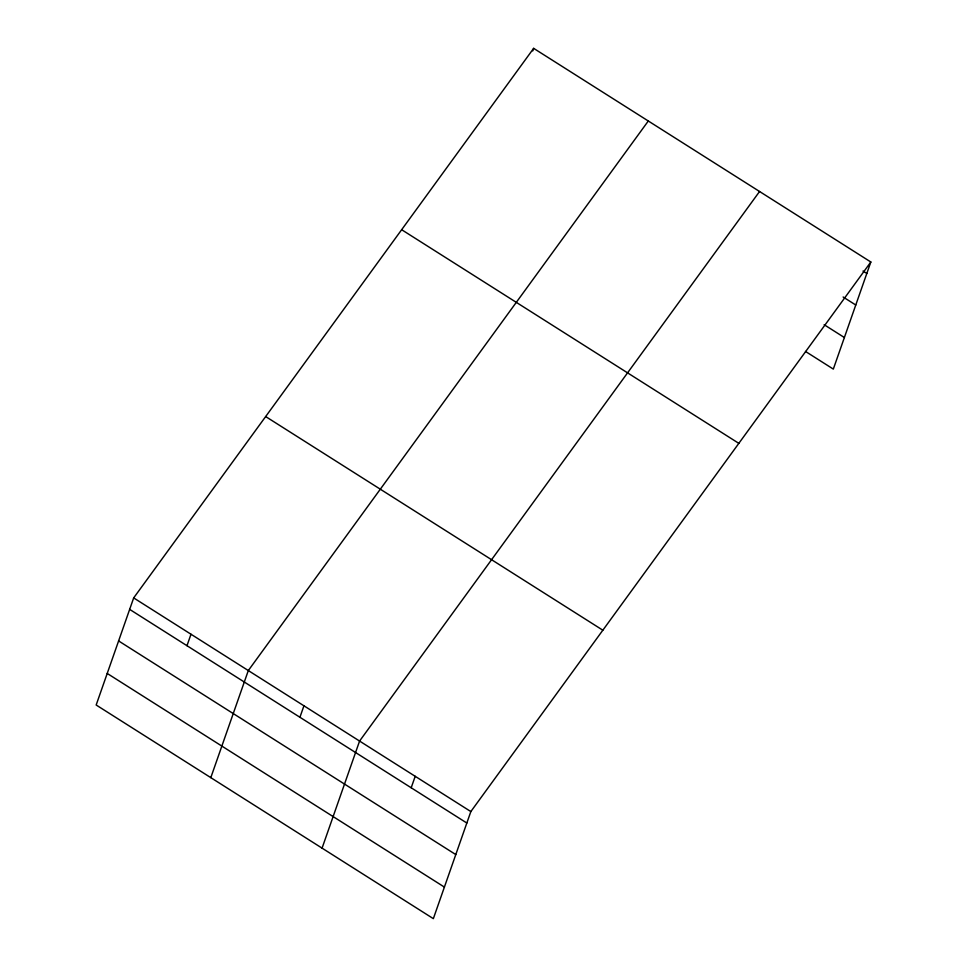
<?xml version="1.0" encoding="UTF-8"?>
<svg xmlns="http://www.w3.org/2000/svg" width="967" height="967" viewBox="0 0 967 967"><rect width="100%" height="100%" fill="white"/><g stroke="black" fill="none" stroke-linecap="round" stroke-linejoin="round"><path stroke-width="1.45" d="M133.676 597.908L96.168 705.003L433.349 918.65L470.844 811.567L870.832 261.997L533.651 48.35L133.676 597.908L470.844 811.567M186.982 645.69L190.995 634.231M210.806 777.637L248.314 670.554L648.301 120.996M532.769 50.9L533.651 48.35M299.927 717.272L303.94 705.801M322.071 848.144L359.579 741.06L759.566 191.49M411.193 787.767L415.206 776.308M870.832 261.997L833.324 369.092L805.511 351.456M863.023 271.05L866.819 273.456M843.127 297.002L855.771 305.016M824.15 324.707L844.384 337.531M401.656 229.711L738.836 443.357M265.671 416.559L602.84 630.206M129.651 609.379L466.831 823.026M118.603 640.928L455.783 854.574M107.216 673.443L444.397 887.09"/></g></svg>
